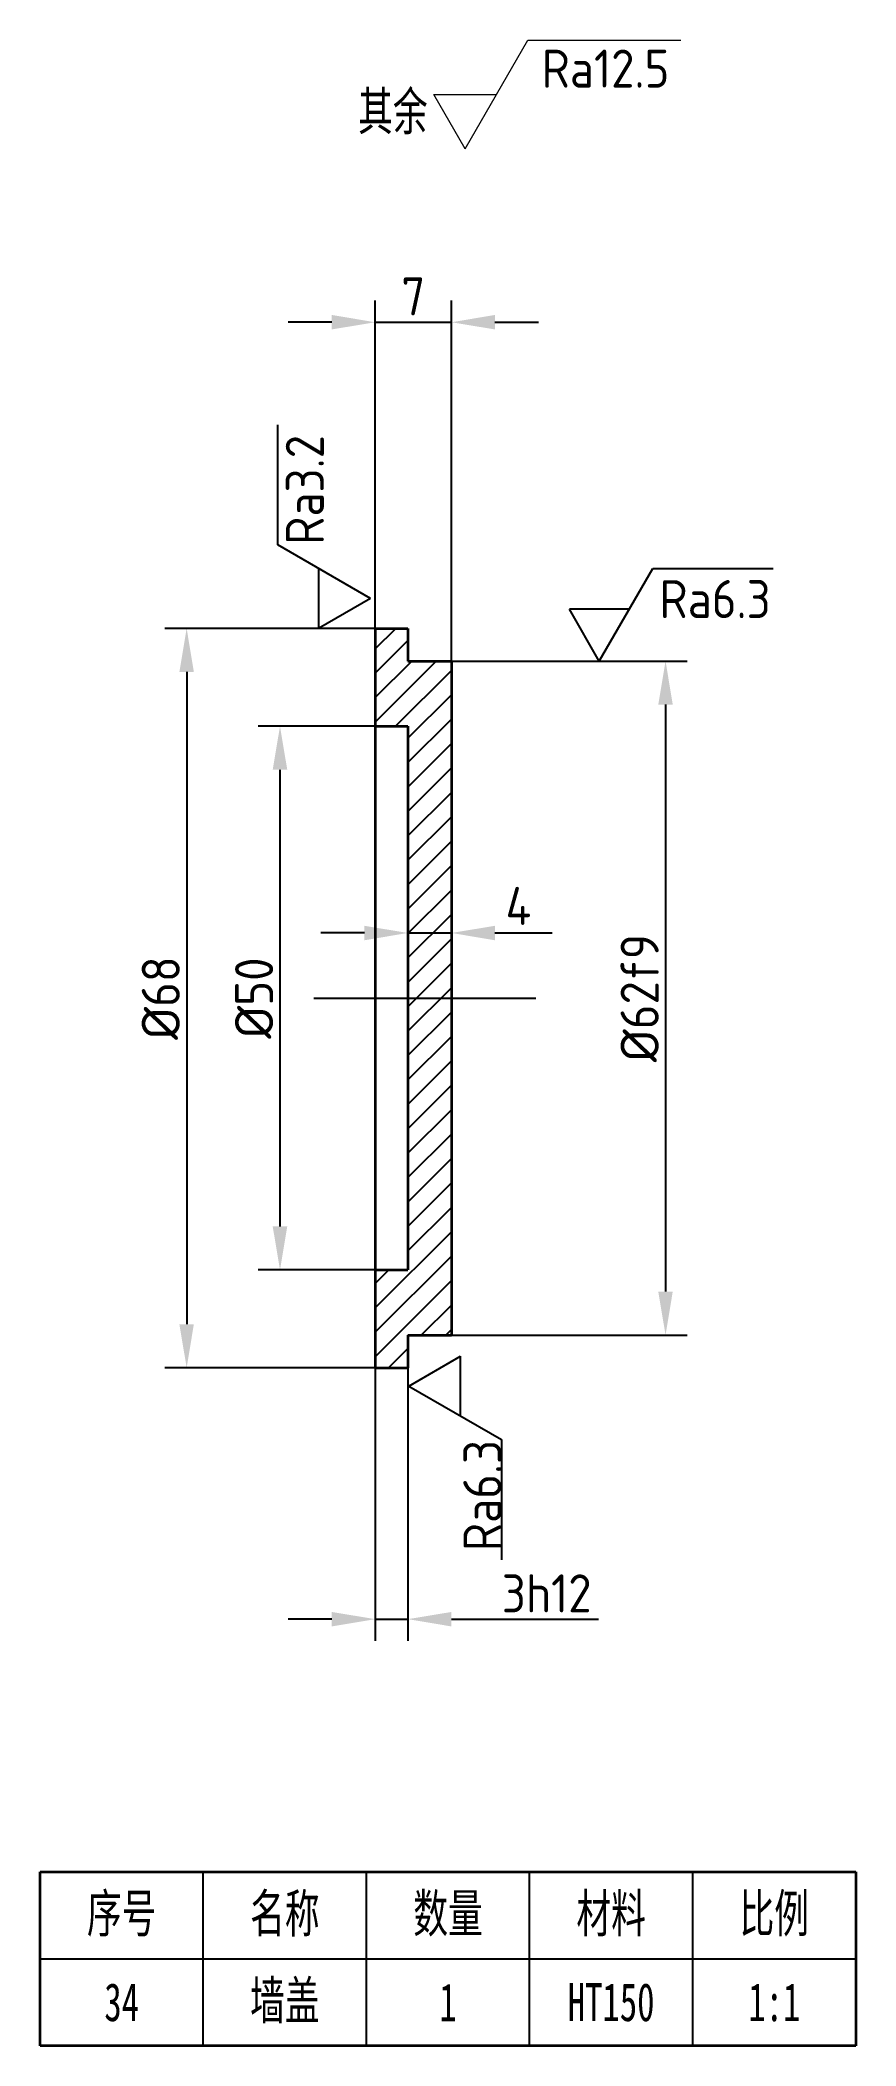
# Model space of a CAD drawing. Header units: millimetres. Extents: x 2077 to 2152, y 1754 to 1938.
import ezdxf

# ---------------------------------------------------------------- set-up
doc = ezdxf.new("R2010")
doc.units = ezdxf.units.MM
doc.linetypes.add('CENTERX2', pattern=[101.6, 63.5, -12.7, 12.7, -12.7])
for name, color, linetype in [('中心线', 1, 'CENTERX2'), ('标注', 3, 'Continuous'), ('细实线', 7, 'Continuous')]:
    doc.layers.add(name, color=color, linetype=linetype)
doc.layers.add('粗实线', color=7, linetype='Continuous', lineweight=35)
doc.styles.add('ISOCP', font='isocp.shx', dxfattribs={"height": 3.5})
doc.styles.add('仿宋', font='simfang.ttf', dxfattribs={"width": 0.67, "height": 3.5})
doc.styles.add('长仿宋体', font='simfang.ttf', dxfattribs={"width": 0.67, "height": 3.5})
doc.dimstyles.new('ISO-25$0', dxfattribs={"dimtxt": 3.5, "dimasz": 4, "dimexe": 2, "dimexo": 0, "dimtad": 1, "dimtoh": 1, "dimdsep": 46, "dimtxsty": 'ISOCP', "dimcen": 2.5, "dimadec": 0, "dimazin": 0, "dimtfac": 1, "dimtmove": 0, "dimatfit": 3, "dimfxl": 1, "dimtfill": 1, "dimarcsym": 0})

# ---------------------------------------------------------------- blocks, each defined once
blk = doc.blocks.new('*D13')
at = {"layer": 'Defpoints', "color": 0, "transparency": 16777216}
for p in [(2107.93, 1884.23), (2090.59, 1816.23), (2107.93, 1816.23)]:
    blk.add_point(p, dxfattribs=at)
at = {"layer": '标注', "color": 0, "lineweight": -2, "transparency": 16777216}
for p, q in [((2107.93, 1884.23), (2088.59, 1884.23)), ((2090.59, 1880.23), (2090.59, 1820.23)), ((2107.93, 1816.23), (2088.59, 1816.23))]:
    blk.add_line(p, q, dxfattribs=at)
at = {"layer": '标注', "color": 0, "transparency": 16777216}
for points in [[(2089.92, 1880.23), (2091.25, 1880.23), (2090.59, 1884.23)], [(2089.92, 1820.23), (2091.25, 1820.23), (2090.59, 1816.23)]]:
    blk.add_solid(points, dxfattribs=at)
at = {"layer": '标注', "color": 0, "transparency": 16777216, "insert": (2088.21, 1850.23), "char_height": 3.5, "attachment_point": 5, "rotation": 90, "style": 'ISOCP', "bg_fill": 3, "box_fill_scale": 1.1, "bg_fill_color": 256, "bg_fill_true_color": 13158600, "bg_fill_transparency": 0}
blk.add_mtext('{\\fISOCPEUR|b0|i0|c134|p0;%%C}68', dxfattribs=at)
blk = doc.blocks.new('*D14')
at = {"layer": 'Defpoints', "color": 0, "transparency": 16777216}
for p in [(2107.93, 1875.23), (2099.17, 1825.23), (2107.93, 1825.23)]:
    blk.add_point(p, dxfattribs=at)
at = {"layer": '标注', "color": 0, "lineweight": -2, "transparency": 16777216}
for p, q in [((2107.93, 1875.23), (2097.17, 1875.23)), ((2099.17, 1871.23), (2099.17, 1829.23)), ((2107.93, 1825.23), (2097.17, 1825.23))]:
    blk.add_line(p, q, dxfattribs=at)
at = {"layer": '标注', "color": 0, "transparency": 16777216}
for points in [[(2098.5, 1871.23), (2099.84, 1871.23), (2099.17, 1875.23)], [(2098.5, 1829.23), (2099.84, 1829.23), (2099.17, 1825.23)]]:
    blk.add_solid(points, dxfattribs=at)
at = {"layer": '标注', "color": 0, "transparency": 16777216, "insert": (2096.79, 1850.23), "char_height": 3.5, "attachment_point": 5, "rotation": 90, "style": 'ISOCP', "bg_fill": 3, "box_fill_scale": 1.1, "bg_fill_color": 256, "bg_fill_true_color": 13158600, "bg_fill_transparency": 0}
blk.add_mtext('{\\fISOCPEUR|b0|i0|c134|p0;%%C}50', dxfattribs=at)
blk = doc.blocks.new('*D15')
at = {"layer": 'Defpoints', "color": 0, "transparency": 16777216}
for p in [(2114.93, 1912.39), (2107.93, 1884.23), (2114.93, 1881.23)]:
    blk.add_point(p, dxfattribs=at)
at = {"layer": '标注', "color": 0, "lineweight": -2, "transparency": 16777216}
for p, q in [((2107.93, 1884.23), (2107.93, 1914.39)), ((2114.93, 1881.23), (2114.93, 1914.39)), ((2103.93, 1912.39), (2099.93, 1912.39)), ((2107.93, 1912.39), (2114.93, 1912.39)), ((2118.93, 1912.39), (2122.93, 1912.39))]:
    blk.add_line(p, q, dxfattribs=at)
at = {"layer": '标注', "color": 0, "transparency": 16777216}
for points in [[(2103.93, 1913.06), (2103.93, 1911.73), (2107.93, 1912.39)], [(2118.93, 1913.06), (2118.93, 1911.73), (2114.93, 1912.39)]]:
    blk.add_solid(points, dxfattribs=at)
at = {"layer": '标注', "color": 0, "transparency": 16777216, "insert": (2111.43, 1914.77), "char_height": 3.5, "attachment_point": 5, "style": 'ISOCP', "bg_fill": 3, "box_fill_scale": 1.1, "bg_fill_color": 256, "bg_fill_true_color": 13158600, "bg_fill_transparency": 0}
blk.add_mtext('7', dxfattribs=at)
blk = doc.blocks.new('*D16')
at = {"layer": 'Defpoints', "color": 0, "transparency": 16777216}
for p in [(2107.93, 1816.23), (2110.93, 1816.23), (2110.93, 1793.11)]:
    blk.add_point(p, dxfattribs=at)
at = {"layer": '标注', "color": 0, "lineweight": -2, "transparency": 16777216}
for p, q in [((2107.93, 1816.23), (2107.93, 1791.11)), ((2110.93, 1816.23), (2110.93, 1791.11)), ((2103.93, 1793.11), (2099.93, 1793.11)), ((2107.93, 1793.11), (2110.93, 1793.11)), ((2114.93, 1793.11), (2128.44, 1793.11))]:
    blk.add_line(p, q, dxfattribs=at)
at = {"layer": '标注', "color": 0, "transparency": 16777216}
for points in [[(2103.93, 1793.77), (2103.93, 1792.44), (2107.93, 1793.11)], [(2114.93, 1793.77), (2114.93, 1792.44), (2110.93, 1793.11)]]:
    blk.add_solid(points, dxfattribs=at)
at = {"layer": '标注', "color": 0, "transparency": 16777216, "insert": (2123.69, 1795.48), "char_height": 3.5, "attachment_point": 5, "style": 'ISOCP', "bg_fill": 3, "box_fill_scale": 1.1, "bg_fill_color": 256, "bg_fill_true_color": 13158600, "bg_fill_transparency": 0}
blk.add_mtext('3h12', dxfattribs=at)
blk = doc.blocks.new('*D17')
at = {"layer": 'Defpoints', "color": 0, "transparency": 16777216}
for p in [(2114.93, 1856.22), (2110.93, 1850.23), (2114.93, 1850.23)]:
    blk.add_point(p, dxfattribs=at)
at = {"layer": '标注', "color": 0, "lineweight": -2, "transparency": 16777216}
for p, q in [((2110.93, 1850.23), (2110.93, 1858.22)), ((2114.93, 1850.23), (2114.93, 1858.22)), ((2106.93, 1856.22), (2102.93, 1856.22)), ((2110.93, 1856.22), (2114.93, 1856.22)), ((2118.93, 1856.22), (2124.18, 1856.22))]:
    blk.add_line(p, q, dxfattribs=at)
at = {"layer": '标注', "color": 0, "transparency": 16777216}
for points in [[(2106.93, 1856.88), (2106.93, 1855.55), (2110.93, 1856.22)], [(2118.93, 1856.88), (2118.93, 1855.55), (2114.93, 1856.22)]]:
    blk.add_solid(points, dxfattribs=at)
blk = doc.blocks.new('*D18')
at = {"layer": 'Defpoints', "color": 0, "transparency": 16777216}
for p in [(2114.93, 1881.23), (2114.93, 1819.23), (2134.62, 1819.23)]:
    blk.add_point(p, dxfattribs=at)
at = {"layer": '标注', "color": 0, "lineweight": -2, "transparency": 16777216}
for p, q in [((2114.93, 1881.23), (2136.62, 1881.23)), ((2134.62, 1877.23), (2134.62, 1823.23)), ((2114.93, 1819.23), (2136.62, 1819.23))]:
    blk.add_line(p, q, dxfattribs=at)
at = {"layer": '标注', "color": 0, "transparency": 16777216}
for points in [[(2133.95, 1877.23), (2135.28, 1877.23), (2134.62, 1881.23)], [(2133.95, 1823.23), (2135.28, 1823.23), (2134.62, 1819.23)]]:
    blk.add_solid(points, dxfattribs=at)
at = {"layer": '标注', "color": 0, "transparency": 16777216, "insert": (2132.24, 1850.23), "char_height": 3.5, "attachment_point": 5, "rotation": 90, "style": 'ISOCP', "bg_fill": 3, "box_fill_scale": 1.1, "bg_fill_color": 256, "bg_fill_true_color": 13158600, "bg_fill_transparency": 0}
blk.add_mtext('{\\fISOCPEUR|b0|i0|c134|p0;%%C}62f9', dxfattribs=at)
blk = doc.blocks.new('小明细框')
at = {"lineweight": 35}
for p, q in [((-75, 0), (-75, 16)), ((-75, 16), (0, 16)), ((0, 16), (0, 0)), ((0, 0), (-75, 0))]:
    blk.add_line(p, q, dxfattribs=at)
at = {"lineweight": -3}
for p, q in [((-60, 0), (-60, 16)), ((-45, 0), (-45, 16)), ((-30, 0), (-30, 16)), ((-15, 0), (-15, 16)), ((-75, 8), (0, 8))]:
    blk.add_line(p, q, dxfattribs=at)
at = {"lineweight": 35, "char_height": 3.5, "attachment_point": 5, "style": '仿宋'}
for s, insert in [('\\pxqc;序号', (-67.5, 12)), ('\\pxqc;名称', (-52.5, 12)), ('\\pxqc;数量', (-37.5, 12)), ('\\pxqc;材料', (-22.5, 12)), ('\\pxqc;比例', (-7.5, 12))]:
    blk.add_mtext_dynamic_manual_height_columns(s, width=15, gutter_width=17.5, heights=[0], dxfattribs=dict(at, insert=insert))
blk = doc.blocks.new('去除表面')
at = {"layer": '标注', "lineweight": 0}
for p, q in [((0, 0), (5.77, 10)), ((0, 0), (-2.89, 5)), ((-2.89, 5), (2.89, 5))]:
    blk.add_line(p, q, dxfattribs=at)
blk = doc.blocks.new('去除材料')
at = {"layer": '粗实线', "color": 3, "lineweight": 0}
blk.add_line((5.77, 10), (19.84, 10), dxfattribs=at)
blk.add_blockref('去除表面', (0, 0), dxfattribs=at)
blk = doc.blocks.new('RA12.5NEW')
at = {"color": 3, "lineweight": 35}
blk.add_blockref('去除材料', (0, 0), dxfattribs=at)
at = {"color": 3, "lineweight": 0, "insert": (7.03, 9.13), "char_height": 3.5, "attachment_point": 1, "style": 'ISOCP'}
blk.add_mtext_dynamic_manual_height_columns('Ra12.5', width=14.0667, gutter_width=17.5, heights=[0], dxfattribs=at)

msp = doc.modelspace()

# ---------------------------------------------------------------- hatches: boundary and pattern name
at = {"layer": '细实线', "transparency": 33554687}
h = msp.add_hatch(dxfattribs=at)
h.set_pattern_fill('ANSI31', color=256, scale=0.5)
h.set_pattern_definition([(45, (-988.178, -414.5121), (-1.122532, 1.122532), [])])
h.paths.add_polyline_path([(2114.931, 1881.229), (2110.931, 1881.229), (2110.931, 1884.229), (2107.931, 1884.229), (2107.931, 1875.229), (2110.931, 1875.229), (2110.931, 1850.229), (2114.931, 1850.229)])
h.paths.add_polyline_path([(2114.931, 1850.229), (2110.931, 1850.229), (2110.931, 1825.229), (2107.931, 1825.229), (2107.931, 1816.229), (2110.931, 1816.229), (2110.931, 1819.229), (2114.931, 1819.229)])

# ---------------------------------------------------------------- linework, layer by layer
at = {"layer": '中心线'}
msp.add_line((2102.275, 1850.229), (2122.682, 1850.229), dxfattribs=at)
at = {"layer": '标注'}
for p, q in [((2098.975, 1891.906), (2098.975, 1902.965)), ((2133.451, 1889.753), (2144.51, 1889.753)), ((2131.285, 1886.002), (2125.773, 1886.002))]:
    msp.add_line(p, q, dxfattribs=at)
at = {"layer": '粗实线'}
for p, q in [((2107.931, 1884.229), (2110.931, 1884.229)), ((2107.931, 1884.229), (2107.931, 1816.229)), ((2110.931, 1884.229), (2110.931, 1881.229)), ((2110.931, 1881.229), (2114.931, 1881.229)), ((2114.931, 1881.229), (2114.931, 1819.229)), ((2107.931, 1875.229), (2110.931, 1875.229)), ((2110.931, 1875.229), (2110.931, 1825.229)), ((2107.931, 1825.229), (2110.931, 1825.229)), ((2110.931, 1819.229), (2114.931, 1819.229)), ((2110.931, 1819.229), (2110.931, 1816.229)), ((2107.931, 1816.229), (2110.931, 1816.229))]:
    msp.add_line(p, q, dxfattribs=at)

# ---------------------------------------------------------------- block references
at = {"layer": '细实线'}
for name, p in [('RA12.5NEW', (2116.194, 1928.339)), ('小明细框', (2152.117, 1753.862))]:
    msp.add_blockref(name, p, dxfattribs=at)

# ---------------------------------------------------------------- texts
at = {"layer": '标注', "insert": (2138.003, 1886.932), "char_height": 3.5, "attachment_point": 5, "style": 'ISOCP'}
msp.add_mtext_dynamic_manual_height_columns('\\pxql;Ra6.3', width=7.89295, gutter_width=17.5, heights=[0], dxfattribs=at)
at = {"layer": '细实线', "char_height": 3.5}
for s, width, insert, attachment_point, style in [('{\\C3;其余}', 7.98759, (2106.35, 1933.555), 1, '长仿宋体'), ('墙盖', 15, (2099.617, 1757.862), 5, '长仿宋体'), ('\\pxqc;34', 15, (2084.617, 1757.862), 5, '长仿宋体'), ('\\pxqc;1', 15, (2114.617, 1757.862), 5, '仿宋'), ('HT150', 15, (2129.617, 1757.862), 5, '长仿宋体'), ('\\pxqc;1:1', 15, (2144.617, 1757.862), 5, '长仿宋体')]:
    msp.add_mtext_dynamic_manual_height_columns(s, width=width, gutter_width=17.5, heights=[0], dxfattribs=dict(at, insert=insert, attachment_point=attachment_point, style=style))

# ---------------------------------------------------------------- next in the draw order: dimensions: what is measured, and where the dimension line sits
at = {"layer": '标注'}
dim = msp.add_linear_dim(base=(2090.587, 1816.229), p1=(2107.931, 1884.229), p2=(2107.931, 1816.229), angle=90, text='{\\fISOCPEUR|b0|i0|c134|p0;%%C}<>', dimstyle='ISO-25$0', override={"dimtxsty": 'ISOCP'}, dxfattribs=at)
dim.commit()
dim.dimension.update_dxf_attribs({"geometry": '*D13', "text_midpoint": (2088.212, 1850.229)})

# ---------------------------------------------------------------- next in the draw order: dimensions: what is measured, and where the dimension line sits
dim = msp.add_linear_dim(base=(2114.931, 1912.394), p1=(2107.931, 1884.229), p2=(2114.931, 1881.229), dimstyle='ISO-25$0', dxfattribs=at)
dim.commit()
dim.dimension.update_dxf_attribs({"geometry": '*D15', "text_midpoint": (2111.431, 1914.769)})
dim = msp.add_linear_dim(base=(2099.169, 1825.229), p1=(2107.931, 1875.229), p2=(2107.931, 1825.229), angle=90, text='{\\fISOCPEUR|b0|i0|c134|p0;%%C}<>', dimstyle='ISO-25$0', override={"dimtxsty": 'ISOCP'}, dxfattribs=at)
dim.commit()
dim.dimension.update_dxf_attribs({"geometry": '*D14', "text_midpoint": (2096.794, 1850.229)})
dim = msp.add_linear_dim(base=(2110.931, 1793.105), p1=(2107.931, 1816.229), p2=(2110.931, 1816.229), text='<>h12', dimstyle='ISO-25$0', dxfattribs=at)
dim.commit()
dim.dimension.update_dxf_attribs({"geometry": '*D16', "text_midpoint": (2123.687, 1795.481)})

# ---------------------------------------------------------------- next in the draw order: linework, layer by layer
for p, q in [((2107.499, 1886.985), (2098.975, 1891.906)), ((2102.726, 1889.74), (2102.726, 1884.229)), ((2107.499, 1886.985), (2102.726, 1884.229)), ((2111.006, 1814.548), (2115.78, 1817.303)), ((2115.78, 1811.792), (2115.78, 1817.303)), ((2111.006, 1814.548), (2119.531, 1809.626)), ((2119.531, 1809.626), (2119.531, 1798.567))]:
    msp.add_line(p, q, dxfattribs=at)

# ---------------------------------------------------------------- next in the draw order: texts
at = {"layer": '标注', "char_height": 3.5, "rotation": 90, "style": 'ISOCP'}
for s, width, heights, insert, attachment_point in [('\\pxql;Ra3.2', 7.89295, [0], (2101.454, 1895.869), 5), ('\\pxqc;Ra6.3', 10.2964, [4.533], (2119.531, 1804.478), 8)]:
    msp.add_mtext_dynamic_manual_height_columns(s, width=width, gutter_width=17.5, heights=heights, dxfattribs=dict(at, insert=insert, attachment_point=attachment_point))

# ---------------------------------------------------------------- next in the draw order: dimensions: what is measured, and where the dimension line sits
at = {"layer": '标注'}
dim = msp.add_linear_dim(base=(2114.931, 1856.216), p1=(2110.931, 1850.229), p2=(2114.931, 1850.229), text=' ', dimstyle='ISO-25$0', dxfattribs=at)
dim.commit()
dim.dimension.update_dxf_attribs({"geometry": '*D17', "text_midpoint": (2123.556, 1856.216), "dimtype": 160})

# ---------------------------------------------------------------- next in the draw order: dimensions: what is measured, and where the dimension line sits
dim = msp.add_linear_dim(base=(2134.615, 1819.229), p1=(2114.931, 1881.229), p2=(2114.931, 1819.229), angle=90, text='{\\fISOCPEUR|b0|i0|c134|p0;%%C}<>f9', dimstyle='ISO-25$0', dxfattribs=at)
dim.commit()
dim.dimension.update_dxf_attribs({"geometry": '*D18', "text_midpoint": (2132.24, 1850.229)})

# ---------------------------------------------------------------- next in the draw order: linework, layer by layer
for q in [(2133.451, 1889.753), (2125.773, 1886.002)]:
    msp.add_line((2128.529, 1881.229), q, dxfattribs=at)

# ---------------------------------------------------------------- next in the draw order: texts
at = {"layer": '标注', "insert": (2119.909, 1860.455), "char_height": 3.5, "attachment_point": 1, "style": 'ISOCP'}
msp.add_mtext_dynamic_manual_height_columns('4', width=10.14175, gutter_width=17.5, heights=[0], dxfattribs=at)

doc.saveas('drawing.dxf')
